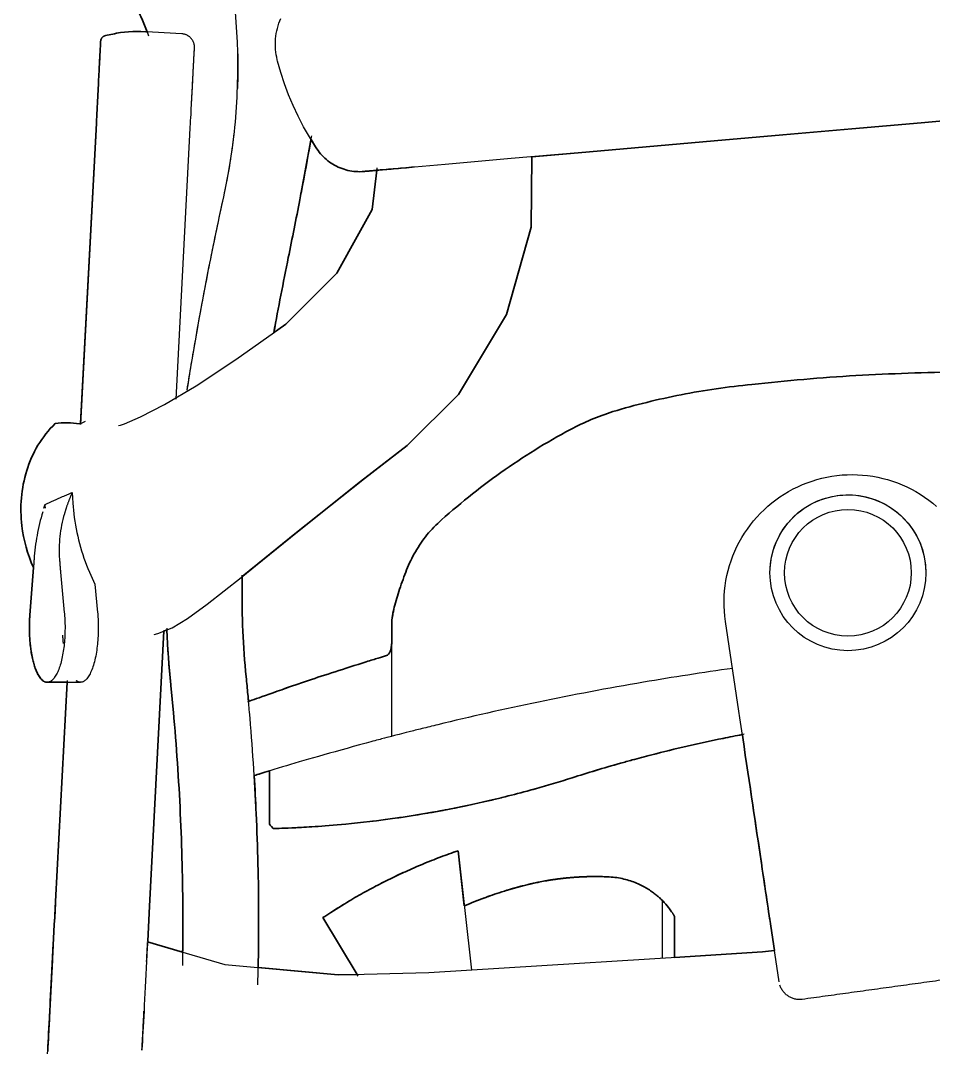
# Model space of a CAD drawing. Header units: millimetres. Extents: x 0 to 2114, y 0 to 2321.
# Drawn here: x 1451.2 to 1680.6, y 1676.5 to 1935.3 of the extents above; entities that cross this region are included whole.
import ezdxf

# ---------------------------------------------------------------- set-up
doc = ezdxf.new("R2010")
doc.units = ezdxf.units.MM
doc.layers.add('Blocks', color=7, linetype='Continuous')
doc.layers.add('Blocks$Inner', color=7, linetype='Continuous', lineweight=25, true_color=0x007f00)
doc.layers.add('Blocks$Outline', color=7, linetype='Continuous', lineweight=35, true_color=0xff3f3f)

# ---------------------------------------------------------------- blocks, each defined once
blk = doc.blocks.new('Aeron Size C Office Chair Side')
at = {"layer": 'Blocks$Inner'}
for p, q in [((282.78, 495.78), (281.79, 482.64)), ((289.51, 493.5), (290.46, 483.34)), ((372.75, 452.22), (372.75, 480.27)), ((286.16, 465.79), (294.52, 465.79)), ((286.16, 465.79), (291.59, 465.79)), ((342, 430.21), (342, 443.53)), ((389.42, 423.45), (392.83, 393.45)), ((440.83, 396.46), (440.83, 410.87)), ((364.31, 391.97), (355.44, 406.64)), ((443.83, 396.64), (443.83, 406.97))]:
    blk.add_line(p, q, dxfattribs=at)
for points in [[(353.62, 600.35), (352.05, 602.86), (350.59, 605.43), (349.23, 608.06), (347.97, 610.74), (346.83, 613.47), (345.79, 616.24), (344.87, 619.05), (344.06, 621.9), (343.97, 622.24), (343.83, 622.89), (343.71, 623.54), (343.62, 624.2), (343.56, 624.87), (343.52, 625.53), (343.51, 626.2), (343.52, 626.86), (343.57, 627.53), (343.63, 628.19), (343.73, 628.85), (343.85, 629.5), (344, 630.15), (344.17, 630.79), (344.37, 631.43), (344.6, 632.06), (344.84, 632.67)], [(309.68, 629.33), (308.66, 629.36), (307.65, 629.36), (306.63, 629.31), (305.62, 629.22), (304.61, 629.09), (303.61, 628.92), (303.07, 628.81), (300.79, 628.33), (300.73, 628.31), (300.67, 628.3), (300.61, 628.28), (300.55, 628.26), (300.5, 628.23), (300.44, 628.21), (300.39, 628.18), (300.34, 628.15), (300.28, 628.12), (300.23, 628.09), (300.18, 628.05), (300.14, 628.01), (300.09, 627.97), (300.05, 627.93), (300, 627.89), (299.96, 627.85), (299.92, 627.8), (299.89, 627.75), (299.85, 627.7), (299.82, 627.65), (299.79, 627.6), (299.76, 627.55), (299.73, 627.49), (299.71, 627.44), (299.68, 627.38), (299.66, 627.32), (299.65, 627.27), (299.63, 627.21), (299.62, 627.15), (299.61, 627.09), (299.6, 627.03), (299.59, 626.97), (299.59, 626.92), (299.59, 626.86), (299.58, 626.78), (299.57, 626.66), (299.57, 626.52), (299.56, 626.34), (299.55, 626.12), (299.53, 625.88), (299.52, 625.61), (299.5, 625.3), (299.49, 624.97), (299.47, 624.6), (299.45, 624.21), (299.42, 623.78), (299.4, 623.33), (299.38, 622.85), (299.35, 622.35), (299.32, 621.82), (299.29, 621.26), (299.26, 620.69), (299.23, 620.08), (299.2, 619.46), (299.16, 618.82), (299.13, 618.15), (299.09, 617.47), (299.06, 616.77), (299.02, 616.05), (298.98, 615.31), (298.94, 614.57), (298.9, 613.81), (298.86, 613.03), (298.82, 612.25), (298.78, 611.46), (298.74, 610.66), (298.69, 609.85), (298.65, 609.03), (298.61, 608.22), (298.56, 607.4), (298.52, 606.57), (298.51, 606.35), (294.54, 530.57)], [(318.55, 536.98), (322.12, 605.11), (322.13, 605.33), (322.17, 606.13), (322.21, 606.94), (322.26, 607.74), (322.3, 608.53), (322.34, 609.32), (322.38, 610.11), (322.42, 610.88), (322.46, 611.65), (322.5, 612.4), (322.54, 613.15), (322.58, 613.88), (322.61, 614.59), (322.65, 615.3), (322.69, 615.98), (322.72, 616.65), (322.76, 617.3), (322.79, 617.93), (322.82, 618.54), (322.85, 619.13), (322.88, 619.69), (322.91, 620.24), (322.94, 620.75), (322.96, 621.25), (322.99, 621.71), (323.01, 622.16), (323.03, 622.57), (323.05, 622.95), (323.07, 623.31), (323.09, 623.64), (323.1, 623.94), (323.12, 624.21), (323.13, 624.44), (323.14, 624.65), (323.15, 624.83), (323.16, 624.97), (323.16, 625.08), (323.17, 625.16), (323.17, 625.23), (323.18, 625.36), (323.18, 625.5), (323.17, 625.63), (323.16, 625.77), (323.14, 625.9), (323.12, 626.04), (323.09, 626.17), (323.06, 626.3), (323.02, 626.43), (322.97, 626.56), (322.92, 626.69), (322.87, 626.81), (322.81, 626.93), (322.75, 627.05), (322.68, 627.17), (322.61, 627.29), (322.53, 627.4), (322.45, 627.51), (322.36, 627.61), (322.27, 627.71), (322.18, 627.81), (322.08, 627.9), (321.98, 627.99), (321.87, 628.08), (321.76, 628.16), (321.65, 628.24), (321.54, 628.31), (321.42, 628.38), (321.3, 628.44), (321.18, 628.5), (321.05, 628.55), (320.93, 628.6), (320.8, 628.64), (320.67, 628.68), (320.54, 628.71), (320.4, 628.74), (320.27, 628.76), (320.13, 628.78), (320, 628.79), (319.96, 628.79), (309.68, 629.33), (310.98, 629.26)], [(299.59, 626.92), (299.59, 626.9), (299.58, 626.84), (299.58, 626.75), (299.57, 626.63), (299.56, 626.47), (299.55, 626.28), (299.54, 626.06), (299.53, 625.81), (299.52, 625.53), (299.5, 625.21), (299.48, 624.87), (299.46, 624.5), (299.44, 624.09), (299.42, 623.66), (299.39, 623.21), (299.37, 622.72), (299.34, 622.21), (299.31, 621.67), (299.28, 621.11), (299.25, 620.52), (299.22, 619.92), (299.19, 619.29), (299.15, 618.64), (299.12, 617.97), (299.08, 617.28), (299.05, 616.57), (299.01, 615.85), (298.97, 615.11), (298.93, 614.36), (298.89, 613.6), (298.85, 612.82), (298.81, 612.04), (298.77, 611.24), (298.72, 610.44), (298.68, 609.63), (298.64, 608.81), (298.6, 608), (298.55, 607.17), (298.51, 606.35)], [(322.41, 610.67), (322.45, 611.44), (322.49, 612.2), (322.53, 612.95), (322.57, 613.68), (322.6, 614.4), (322.64, 615.11), (322.68, 615.8), (322.71, 616.47), (322.75, 617.13), (322.78, 617.76), (322.81, 618.38), (322.84, 618.97), (322.87, 619.54), (322.9, 620.09), (322.93, 620.62), (322.96, 621.12), (322.98, 621.59), (323, 622.04), (323.03, 622.46), (323.05, 622.85), (323.07, 623.22), (323.08, 623.55), (323.1, 623.86), (323.11, 624.14), (323.13, 624.38), (323.14, 624.6), (323.15, 624.78), (323.16, 624.94), (323.16, 625.06), (323.17, 625.14), (323.17, 625.2), (323.17, 625.23)], [(523.22, 607.97), (505.8, 606.45), (488.4, 604.93), (471.06, 603.41), (453.8, 601.9), (436.65, 600.4), (419.64, 598.91), (402.79, 597.44), (386.14, 595.98), (378.44, 595.31), (377.73, 595.24), (377.02, 595.18), (376.33, 595.12), (375.65, 595.06), (374.99, 595), (374.34, 594.95), (373.71, 594.89), (373.1, 594.84), (372.51, 594.79), (371.93, 594.74), (371.38, 594.69), (370.84, 594.64), (370.33, 594.6), (369.85, 594.56), (369.38, 594.51), (368.95, 594.48), (368.53, 594.44), (368.14, 594.41), (367.78, 594.37), (367.45, 594.35), (367.15, 594.32), (366.87, 594.29), (366.62, 594.27), (366.4, 594.25), (366.21, 594.24), (366.05, 594.22), (365.92, 594.21), (365.82, 594.2), (365.75, 594.2), (365.7, 594.19), (365.76, 594.2), (365.83, 594.2), (365.94, 594.21), (366.08, 594.23), (366.24, 594.24), (366.44, 594.26), (366.67, 594.28), (366.92, 594.3), (367.2, 594.32), (367.51, 594.35), (367.85, 594.38), (368.22, 594.41), (368.61, 594.45), (369.03, 594.48), (369.47, 594.52), (369.94, 594.56), (370.43, 594.61), (370.95, 594.65), (371.48, 594.7), (372.04, 594.75), (372.62, 594.8), (373.22, 594.85), (373.84, 594.9), (374.47, 594.96), (375.12, 595.02), (375.79, 595.07), (376.47, 595.13), (377.16, 595.19), (377.87, 595.26)], [(368.71, 594.46), (368.31, 594.42), (367.94, 594.39), (367.59, 594.36), (367.27, 594.33), (366.99, 594.3), (366.72, 594.28), (366.49, 594.26), (366.29, 594.24), (366.11, 594.23), (365.97, 594.22), (365.86, 594.21), (365.77, 594.2), (365.72, 594.19), (365.7, 594.19), (365.28, 594.16), (364.77, 594.14), (364.26, 594.15), (363.75, 594.17), (363.24, 594.21), (362.74, 594.28), (362.23, 594.36), (361.73, 594.47), (361.24, 594.59), (360.75, 594.73), (360.26, 594.9), (359.79, 595.08), (359.32, 595.28), (358.86, 595.5), (358.4, 595.74), (357.96, 595.99), (357.53, 596.27), (357.11, 596.56), (356.7, 596.87), (356.31, 597.19), (355.93, 597.53), (355.56, 597.88), (355.2, 598.25), (354.86, 598.63), (354.54, 599.03), (354.23, 599.43), (353.94, 599.85), (353.62, 600.35), (352.46, 602.21)], [(335.31, 492.51), (338.51, 495.07), (347.34, 502.21), (354.52, 508), (365.93, 517.05), (376.66, 525.28), (389.51, 538.13), (401.57, 558.25), (407.75, 580.16), (407.92, 597.94), (407.86, 591.92)], [(358.97, 568.66), (367.87, 584.64), (369.06, 595.14)], [(364.51, 578.6), (358.97, 568.66), (346.13, 555.82), (343.26, 553.78)], [(304.07, 530.32), (304.6, 530.46), (305.58, 530.78), (309.61, 532.48), (315.61, 535.61), (323.57, 540.35), (333.59, 546.94), (346.13, 555.82)], [(313.03, 477.77), (313.98, 478.05), (317.54, 479.51), (321.43, 481.84), (326.36, 485.43), (334.91, 492.17), (340.85, 496.96), (348.43, 503.09), (357.4, 510.3), (364.89, 516.23), (376.66, 525.28)], [(470.08, 390.52), (467.91, 405.11), (467.82, 405.72), (467.72, 406.42), (467.6, 407.2), (467.47, 408.07), (467.33, 409.01), (467.18, 410.04), (467.01, 411.14), (466.84, 412.32), (466.65, 413.57), (466.46, 414.89), (466.25, 416.28), (466.03, 417.75), (465.81, 419.27), (465.57, 420.86), (465.33, 422.51), (465.07, 424.22), (464.81, 425.98), (464.54, 427.79), (464.26, 429.65), (463.98, 431.56), (463.69, 433.51), (463.4, 435.5), (463.09, 437.53), (462.79, 439.59), (462.48, 441.69), (462.16, 443.81), (461.84, 445.95), (461.52, 448.11), (461.2, 450.29), (460.87, 452.48), (460.55, 454.69), (460.22, 456.89), (459.98, 458.5), (456.62, 481.11), (456.46, 482.38), (456.35, 483.67), (456.29, 484.95), (456.28, 486.24), (456.32, 487.52), (456.41, 488.81), (456.56, 490.08), (456.75, 491.35), (457, 492.62), (457.29, 493.87), (457.64, 495.11), (458.04, 496.33), (458.48, 497.54), (458.97, 498.73), (459.51, 499.9), (460.1, 501.04), (460.73, 502.16), (461.4, 503.26), (462.12, 504.32), (462.88, 505.36), (463.68, 506.37), (464.52, 507.34), (465.4, 508.28), (466.32, 509.18), (467.27, 510.05), (468.26, 510.88), (469.27, 511.66), (470.32, 512.41), (471.4, 513.11), (472.5, 513.77), (473.63, 514.39), (474.79, 514.96), (475.96, 515.48), (477.16, 515.95), (478.37, 516.38), (479.6, 516.76), (480.85, 517.09), (482.1, 517.36), (483.37, 517.59), (484.64, 517.77), (485.92, 517.9), (487.21, 517.97), (488.49, 517.99), (489.78, 517.97), (491.06, 517.89), (492.34, 517.76), (493.62, 517.57), (494.88, 517.34), (496.14, 517.06), (497.38, 516.73), (498.61, 516.34), (499.82, 515.91), (501.01, 515.43), (502.19, 514.91), (503.34, 514.33), (504.47, 513.72), (505.57, 513.05), (506.64, 512.34), (507.69, 511.6), (508.7, 510.81), (509.69, 509.97)], [(292.45, 513.51), (292.61, 510.83), (292.86, 508.15)], [(296.78, 493.5), (297.46, 491.96), (298.17, 490.44), (298.83, 483.34)], [(315.5, 478.93), (311.87, 409.49), (311.77, 407.73), (311.68, 405.98), (311.59, 404.23), (311.5, 402.48), (311.41, 400.75), (311.32, 399.04), (311.23, 397.34), (311.14, 395.65), (311.05, 394), (310.97, 392.36), (310.88, 390.76), (310.8, 389.18), (310.72, 387.63), (310.64, 386.13), (310.56, 384.65), (310.49, 383.22), (310.42, 381.83), (310.35, 380.49), (310.28, 379.19), (310.21, 377.94), (310.15, 376.73), (310.09, 375.59), (310.03, 374.49), (309.98, 373.46), (309.97, 373.37)], [(291.17, 466.25), (288.26, 410.73), (288.23, 410.25), (288.14, 408.47), (288.05, 406.7), (287.95, 404.93), (287.86, 403.17), (287.77, 401.43), (287.68, 399.7), (287.59, 397.99), (287.5, 396.29), (287.41, 394.62), (287.33, 392.98), (287.24, 391.36), (287.16, 389.78), (287.08, 388.23), (287, 386.71), (286.92, 385.24), (286.85, 383.8), (286.77, 382.41), (286.7, 381.06), (286.64, 379.76), (286.57, 378.51), (286.51, 377.31), (286.45, 376.17), (286.39, 375.08), (286.34, 374.04), (286.28, 373.07)], [(286.25, 372.39), (286.3, 373.33), (286.35, 374.32), (286.4, 375.36), (286.46, 376.47), (286.52, 377.63), (286.59, 378.84), (286.65, 380.11), (286.72, 381.42), (286.79, 382.78), (286.87, 384.18), (286.94, 385.63), (287.02, 387.12), (287.1, 388.64), (287.18, 390.2), (287.27, 391.8), (287.35, 393.42), (287.44, 395.07), (287.53, 396.75), (287.61, 398.45), (287.7, 400.16), (287.8, 401.9), (287.89, 403.65), (287.98, 405.41), (288.07, 407.18), (288.16, 408.95), (288.26, 410.73)], [(460.96, 451.88), (461.29, 449.69), (461.61, 447.51), (461.93, 445.36), (462.25, 443.22), (462.56, 441.11), (462.87, 439.02), (463.18, 436.97), (463.48, 434.95), (463.77, 432.97), (464.06, 431.03), (464.34, 429.14), (464.62, 427.29), (464.88, 425.49), (465.14, 423.74), (465.39, 422.05), (465.64, 420.42), (465.87, 418.84), (466.09, 417.34), (466.31, 415.89), (466.51, 414.52), (466.71, 413.22), (466.89, 411.98)], [(467.51, 407.82), (467.63, 406.98), (467.75, 406.22), (467.85, 405.54), (467.91, 405.11), (468.66, 400.04)], [(311.4, 400.55), (330.82, 394.84), (359.27, 392.28), (382.07, 392.82), (465.89, 398.01), (468.91, 398.39)], [(286.29, 373.24), (286.35, 374.23), (286.4, 375.27), (286.42, 375.57), (286.43, 375.87), (286.45, 376.2), (286.47, 376.53), (286.48, 376.88), (286.5, 377.24), (286.52, 377.61), (286.54, 378), (286.56, 378.39), (286.58, 378.8), (286.61, 379.21), (286.63, 379.63), (286.65, 380.07), (286.67, 380.5), (286.7, 380.95), (286.72, 381.4), (286.75, 381.86), (286.77, 382.32), (286.79, 382.78), (286.82, 383.25), (286.84, 383.72), (286.87, 384.2), (286.89, 384.67), (286.92, 385.14), (286.94, 385.61), (286.97, 386.09), (286.99, 386.55), (287.02, 387.02), (287.04, 387.48), (287.06, 387.94), (287.09, 388.39), (287.11, 388.84), (287.13, 389.28), (287.16, 389.71), (287.18, 390.14), (287.2, 390.55), (287.22, 390.96), (287.24, 391.35), (287.26, 391.74), (287.28, 392.12), (287.3, 392.48), (287.32, 392.83), (287.34, 393.17), (287.35, 393.49), (287.37, 393.8), (287.39, 394.1), (287.4, 394.38), (287.41, 394.64), (287.43, 394.89), (287.44, 395.12), (287.45, 395.34), (287.46, 395.54), (287.47, 395.72), (287.48, 395.88), (287.49, 396.03), (287.49, 396.16), (287.5, 396.21), (287.49, 396.1), (287.48, 395.96), (287.48, 395.8), (287.47, 395.63), (287.46, 395.44), (287.45, 395.23), (287.43, 395.01), (287.42, 394.77), (287.41, 394.51), (287.39, 394.24), (287.38, 393.95), (287.36, 393.65), (287.35, 393.33), (287.33, 393), (287.31, 392.66), (287.29, 392.3), (287.27, 391.93), (287.25, 391.55), (287.23, 391.16), (287.21, 390.76), (287.19, 390.35), (287.17, 389.92), (287.15, 389.5), (287.12, 389.06), (287.1, 388.62), (287.08, 388.17), (287.05, 387.71), (287.03, 387.25), (287, 386.79), (286.98, 386.32), (286.95, 385.85), (286.93, 385.38), (286.9, 384.91), (286.88, 384.43), (286.86, 383.96), (286.83, 383.49), (286.81, 383.02), (286.78, 382.55), (286.76, 382.09), (286.73, 381.63), (286.71, 381.18), (286.69, 380.73), (286.66, 380.28), (286.64, 379.85), (286.62, 379.42), (286.6, 379), (286.57, 378.59), (286.55, 378.19), (286.53, 377.8), (286.51, 377.43), (286.49, 377.06), (286.47, 376.7), (286.46, 376.36), (286.44, 376.03), (286.42, 375.72), (286.41, 375.42), (286.4, 375.27), (286.39, 375.08)]]:
    blk.add_lwpolyline(points, dxfattribs=at)
at = {"layer": 'Blocks$Inner', "extrusion": (0, 0, -1)}
for centre, radius, start, end in [((-487.39, 493.32), 19.59, 0, 180), ((-487.39, 493.32), 19.59, 90.7473, 110.9041), ((-487.39, 493.32), 15.93, 0, 180), ((-487.39, 493.32), 19.59, 53.133, 73.3126), ((-487.39, 493.32), 19.59, 111.1179, 180), ((-487.39, 493.32), 19.59, 0, 52.7902), ((-487.39, 493.32), 19.59, 180, 360), ((-487.39, 493.32), 15.93, 180, 0), ((-436.25, 285.98), 145.22, 56.1856, 71.1842), ((-423.83, 345.08), 71.89, 84.2904, 86.2578), ((-430.45, 319.04), 98.75, 67.0025, 75.7189), ((-430.45, 319.04), 98.75, 73.9079, 75.025)]:
    blk.add_arc(centre, radius, start, end, dxfattribs=at)
at = {"layer": 'Blocks$Inner'}
blk.add_arc((423.83, 345.08), 71.89, 89.8113, 104.2811, dxfattribs=at)
for points, knots in [([(332.9, 601.61), (333.73, 608.28), (334.9, 628.4), (331.15, 655.06), (322.35, 680.24), (316.34, 692.15), (312.96, 697.88)], [1, 1, 1, 1, 1.2, 1.6, 1.8, 2, 2, 2, 2]), ([(321.33, 539.23), (322.01, 543.52), (324.74, 559.84), (327.93, 576.01), (330.53, 587.85)], [-0.6778087, -0.6778087, -0.6778087, -0.6778087, -0.5, 0, 0, 0, 0]), ([(288.16, 530.84), (286.47, 529.16), (283.6, 525.54), (280.75, 519.06), (279.43, 512.16), (279.58, 503.81), (281.2, 497.97), (282.7, 494.67)], [2, 2, 2, 2, 2.1428571, 2.2857143, 2.4285714, 2.5714286, 2.7939772, 2.7939772, 2.7939772, 2.7939772]), ([(336.16, 467.13), (335.37, 474.81), (335, 483.36), (335.17, 491.91), (335.19, 492.74)], [3, 3, 3, 3, 3.5, 3.5536089, 3.5536089, 3.5536089, 3.5536089]), ([(372.76, 479.8), (372.7, 480.96), (372.94, 482.86), (373.64, 485.75), (374.56, 488.81), (375.43, 491.22), (376.04, 492.9)], [0, 0, 0, 0, 0.333333, 0.5, 0.666667, 1, 1, 1, 1]), ([(371.4, 472.49), (371.81, 472.62), (372.42, 473.31), (372.7, 474.89), (372.77, 475.86)], [2, 2, 2, 2, 2.3333333, 2.6499491, 2.6499491, 2.6499491, 2.6499491]), ([(336.54, 460.87), (337.45, 461.21), (340.94, 462.47), (351.08, 466.06), (360.75, 469.19), (366.33, 470.95)], [0.5749911, 0.5749911, 0.5749911, 0.5749911, 0.7222222, 0.8611111, 1, 1, 1, 1]), ([(458.47, 469.29), (450.91, 468.23), (434.34, 465.67), (409.41, 460.93), (392.52, 457.15), (384.32, 455.13)], [0.0580227, 0.0580227, 0.0580227, 0.0580227, 0.3333333, 0.6666667, 1, 1, 1, 1]), ([(384.32, 455.13), (382.92, 454.78), (380.27, 454.14), (375.84, 453.02), (373.27, 452.35), (372.78, 452.23), (372.75, 452.22)], [1, 1, 1, 1, 1.209875, 1.419749, 1.839498, 2, 2, 2, 2]), ([(366.33, 450.52), (357.4, 448.08), (345.94, 444.76), (339.76, 442.85), (338.18, 442.35)], [1, 1, 1, 1, 1.2222222, 1.3623021, 1.3623021, 1.3623021, 1.3623021]), ([(372.82, 452.24), (372.82, 452.24), (372.45, 452.14), (370.48, 451.63), (367.9, 450.94), (366.33, 450.52)], [0.0885814, 0.0885814, 0.0885814, 0.0885814, 0.3333333, 0.6666667, 1, 1, 1, 1]), ([(461.28, 452.73), (460.74, 452.63), (451.99, 450.96), (443.41, 448.99), (435.51, 446.89)], [-0.3552997, -0.3552997, -0.3552997, -0.3552997, -0.3333333, 0, 0, 0, 0]), ([(400.54, 436.84), (396.38, 435.81), (388.48, 434.07), (374.36, 431.57), (362.08, 430.15), (352.97, 429.46), (349.74, 429.3), (348.61, 429.24)], [2, 2, 2, 2, 2.15, 2.3, 2.6, 2.8, 3, 3, 3, 3]), ([(380.06, 432.61), (380.67, 432.71), (382.3, 432.99), (387.22, 433.88), (393.58, 435.17), (399.21, 436.51), (400.33, 436.79)], [0, 0, 0, 0, 0.1500005, 0.3000011, 0.6000022, 0.671352, 0.671352, 0.671352, 0.671352]), ([(400.33, 436.79), (396.07, 435.74), (389.64, 434.35), (383.23, 433.15), (380.87, 432.75), (380.06, 432.61)], [0.671352, 0.671352, 0.671352, 0.671352, 0.9427041, 1.1427041, 1.3427041, 1.3427041, 1.3427041, 1.3427041]), ([(423.83, 416.97), (423.45, 416.97), (421.84, 416.95), (420.84, 416.91), (420.46, 416.89)], [1.6761229, 1.6761229, 1.6761229, 1.6761229, 1.7313835, 1.9313654, 1.9313654, 1.9313654, 1.9313654]), ([(420.46, 416.89), (420.65, 416.9), (421.39, 416.93), (422.77, 416.97), (423.83, 416.97)], [1.9313654, 1.9313654, 1.9313654, 1.9313654, 2.0313654, 2.186578, 2.186578, 2.186578, 2.186578]), ([(440.83, 410.87), (440.81, 410.89), (440.73, 410.97), (440.5, 411.19), (440.3, 411.39), (440.04, 411.63), (439.72, 411.91), (439.36, 412.22), (438.96, 412.54), (438.52, 412.88), (437.87, 413.35), (436.6, 414.19), (434.4, 415.35), (431.16, 416.44), (428.71, 416.81), (427.42, 416.88)], [0.4526074, 0.4526074, 0.4526074, 0.4526074, 0.5151074, 0.5463574, 0.5776074, 0.6088574, 0.6401074, 0.6713574, 0.7026074, 0.7338574, 0.7651074, 0.8276074, 0.9526074, 1.0776074, 1.2026074, 1.2026074, 1.2026074, 1.2026074]), ([(406.09, 414.75), (402.99, 413.96), (399.47, 412.86), (396.56, 411.8), (395.91, 411.56)], [1, 1, 1, 1, 1.125, 1.1632437, 1.1632437, 1.1632437, 1.1632437]), ([(406.09, 414.75), (407.06, 414.99), (408.47, 415.32), (409.71, 415.57), (410.08, 415.64)], [-19.4530816, -19.4530816, -19.4530816, -19.4530816, -19.2308594, -19.1197483, -19.1197483, -19.1197483, -19.1197483]), ([(442.32, 409.17), (442.29, 409.21), (442.12, 409.42), (441.78, 409.84), (441.3, 410.37), (440.98, 410.72), (440.83, 410.87)], [-0.5555556, -0.5555556, -0.5555556, -0.5555556, -0.5486085, -0.5138732, -0.4791379, -0.4526074, -0.4526074, -0.4526074, -0.4526074]), ([(443.83, 406.97), (443.81, 407.01), (443.75, 407.11), (443.61, 407.33), (443.48, 407.55), (443.33, 407.78), (443, 408.26), (442.62, 408.8), (442.3, 409.2)], [0, 0, 0, 0, 0.037037, 0.0740741, 0.0925926, 0.1111111, 0.1481481, 0.2222222, 0.2222222, 0.2222222, 0.2222222]), ([(320.25, 407.45), (320.26, 403.5), (320.23, 399.18), (320.16, 395.08), (320.15, 394.57)], [3, 3, 3, 3, 3.5, 3.5710366, 3.5710366, 3.5710366, 3.5710366]), ([(339.09, 389.72), (339.14, 391.67), (339.26, 397.3), (339.31, 403.36), (339.3, 407.45)], [0.2233892, 0.2233892, 0.2233892, 0.2233892, 0.5, 1, 1, 1, 1]), ([(311.14, 395.61), (311.15, 395.75), (311.17, 396.23), (311.2, 396.85), (311.23, 397.46), (311.26, 397.87), (311.28, 398.26), (311.3, 398.75), (311.33, 399.31), (311.36, 399.89), (311.38, 400.22), (311.39, 400.37)], [-0.2287779, -0.2287779, -0.2287779, -0.2287779, -0.2142857, -0.1785714, -0.1607143, -0.1428571, -0.125, -0.1071429, -0.0714286, -0.0357143, 0, 0, 0, 0]), ([(475.87, 386.09), (475.57, 386.05), (474.98, 386.02), (474.23, 386.12), (473.66, 386.28), (473.24, 386.44), (472.84, 386.64), (472.45, 386.86), (472.08, 387.12), (471.74, 387.41), (471.42, 387.73), (471.13, 388.07), (470.87, 388.43), (470.64, 388.82), (470.45, 389.22), (470.34, 389.5), (470.29, 389.64)], [9.1456242, 9.1456242, 9.1456242, 9.1456242, 9.2011797, 9.2567353, 9.2845131, 9.3122908, 9.3400686, 9.3678464, 9.3956242, 9.423402, 9.4511797, 9.4789575, 9.5067353, 9.5345131, 9.5622908, 9.5900686, 9.5900686, 9.5900686, 9.5900686]), ([(309.97, 373.37), (310.07, 375.29), (310.24, 378.48), (310.42, 381.84), (310.48, 383.13)], [94.5342437, 94.5342437, 94.5342437, 94.5342437, 94.7485295, 94.8796055, 94.8796055, 94.8796055, 94.8796055])]:
    blk.add_open_spline(points, degree=3, knots=knots, dxfattribs=at)
for points in [[(311.71, 628.2), (310.72, 630.82), (309.6, 633.4), (308.37, 635.91)], [(334.04, 623.77), (334.1, 620.85), (334.08, 617.93), (333.97, 615.01)], [(330.53, 587.85), (331.71, 593.23), (332.6, 598.68), (333.19, 604.15)], [(352.35, 601.61), (352.45, 602.13), (352.54, 602.65), (352.63, 603.17)], [(330.53, 587.85), (331.03, 590.13), (331.93, 594.7), (332.61, 599.31), (332.9, 601.61)], [(346.75, 572.53), (347.75, 577.38), (349.68, 587.09), (351.48, 596.78), (352.35, 601.61)], [(323.91, 554.49), (324.9, 560.07), (327, 571.22), (329.32, 582.31), (330.53, 587.85)], [(350.04, 589.13), (349.91, 588.45), (349.78, 587.76), (349.65, 587.08)], [(343.1, 553.62), (344.25, 559.95), (345.47, 566.25), (346.75, 572.53)], [(321.32, 539.18), (322.14, 544.29), (323, 549.39), (323.91, 554.49)], [(463.26, 540.67), (471.94, 541.62), (489.37, 543.12), (515.69, 543.94), (533.26, 544.04), (542.05, 543.94)], [(428.32, 533.82), (433.94, 535.52), (445.4, 538.35), (457.25, 540.08), (463.26, 540.67)], [(445.5, 538.07), (451.33, 539.21), (457.25, 540.08), (463.26, 540.67)], [(417.68, 529.37), (419.38, 530.26), (422.86, 531.9), (426.48, 533.23), (428.32, 533.82)], [(294.32, 530.72), (293.3, 530.89), (291.25, 531.07), (289.19, 530.97), (288.16, 530.84)], [(295.67, 531.31), (295.22, 531.13), (294.77, 530.93), (294.32, 530.72)], [(384.32, 505.74), (389.33, 510.32), (399.9, 518.83), (411.57, 526.07), (417.68, 529.37)], [(290.03, 512.47), (290.43, 512.64), (291.24, 512.99), (292.05, 513.34), (292.45, 513.51)], [(481.76, 512.08), (482.71, 512.36), (484.66, 512.79), (486.65, 512.92), (487.64, 512.9)], [(285.63, 510.45), (286.36, 510.8), (287.82, 511.49), (289.29, 512.15), (290.03, 512.47)], [(285.03, 508.63), (284.44, 506.69), (283.49, 502.75), (282.99, 498.74), (282.85, 496.73)], [(290.47, 508.15), (289.93, 506.28), (289.18, 502.49), (289.11, 498.65), (289.25, 496.73)], [(292.86, 508.15), (293.15, 505.62), (294.09, 500.62), (295.76, 495.82), (296.78, 493.5)], [(376.04, 492.9), (376.62, 494.47), (377.98, 497.53), (380.66, 501.9), (383.01, 504.5), (384.32, 505.74)], [(372.75, 480.27), (372.75, 481.3), (372.9, 482.41), (373.15, 483.61)], [(316.22, 479.43), (316.39, 474.67), (316.72, 469.92), (317.2, 465.19)], [(372.77, 475.86), (372.7, 474.89), (372.56, 474.12), (372.35, 473.56)], [(366.33, 470.95), (367.47, 471.3), (369.46, 471.91), (370.85, 472.33), (371.4, 472.49)], [(336.99, 458.35), (336.86, 459.81), (336.59, 462.74), (336.31, 465.67), (336.16, 467.13)], [(317.2, 465.19), (317.32, 464.05), (317.55, 461.77), (317.76, 459.49), (317.86, 458.35)], [(317.86, 458.35), (318.64, 449.81), (319.8, 432.79), (320.22, 415.88), (320.25, 407.45)], [(339.3, 407.45), (339.27, 415.87), (338.86, 432.79), (337.74, 449.81), (336.99, 458.35)], [(461.19, 452.71), (459.44, 452.38), (457.71, 452.04), (456.01, 451.7)], [(435.51, 446.89), (432.45, 446.08), (426.49, 444.41), (420.84, 442.68), (418.1, 441.8)], [(430.23, 445.45), (425.98, 444.25), (421.94, 443.03), (418.1, 441.8)], [(433.18, 446.27), (434.79, 446.7), (436.43, 447.14), (438.1, 447.57)], [(418.1, 441.8), (414.89, 440.78), (408.74, 438.95), (403.17, 437.49), (400.54, 436.84)], [(406.76, 438.45), (407.42, 438.63), (408.08, 438.82), (408.76, 439.01)], [(408.76, 439.01), (408.08, 438.82), (407.42, 438.63), (406.76, 438.45)], [(374.19, 431.7), (374.19, 431.7), (375.17, 431.84), (378.11, 432.29), (380.06, 432.61)], [(342.97, 429.02), (342.28, 429.78), (342, 430.21), (342, 430.21)], [(348.61, 429.24), (347.25, 429.17), (344.95, 429.08), (343.49, 429.04), (342.97, 429.02)], [(427.42, 416.88), (426.86, 416.91), (425.75, 416.95), (424.63, 416.97), (424.06, 416.97)], [(411.62, 415.92), (410.64, 415.75), (408.74, 415.39), (406.96, 414.97), (406.09, 414.75)], [(394.24, 410.92), (393, 410.43), (391.91, 409.97), (390.99, 409.58)], [(442.3, 409.2), (441.84, 409.79), (441.36, 410.33), (440.86, 410.83)]]:
    blk.add_open_spline(points, degree=3, dxfattribs=at)
for points, weights in [([(292.45, 513.51), (292.22, 512.99), (292, 512.47)], [0.879232733074, 0.881047783135, 0.882991123347]), ([(285.32, 509.55), (285.47, 510), (285.63, 510.45)], [0.897925557265, 0.89538412022, 0.892988245196]), ([(285.71, 509.54), (285.67, 510), (285.63, 510.45)], [0.963199241069, 0.965356488902, 0.967556179911]), ([(292, 512.47), (291.12, 510.36), (290.47, 508.15)], [0.882991123347, 0.892867046146, 0.906056194592]), ([(282.85, 496.73), (282.82, 496.25), (282.78, 495.78)], [0.928334310812, 0.925998185377, 0.923735039546]), ([(289.25, 496.73), (289.37, 495.1), (289.51, 493.5)], [0.926504710832, 0.918087597137, 0.910641648909]), ([(290.24, 475.56), (290.13, 476.6), (290.09, 477.68)], [0.907179345723, 0.92556607234, 0.950257054329]), ([(522.46, 392.54), (499.17, 389.27), (475.87, 386.09)], [0.987240314101, 0.984801635358, 0.982407442297])]:
    blk.add_rational_spline(points, weights, degree=2, dxfattribs=at)
for points, weights, knots in [([(281.79, 482.64), (281.68, 481.12), (281.68, 479.55), (281.68, 465.79), (286.16, 465.79)], [0.923735039546, 0.954933193965, 1, 0.707106781187, 1], [14.187923, 14.187923, 14.187923, 14.429618, 14.429618, 16.000414, 16.000414, 16.000414]), ([(281.79, 482.64), (281.68, 481.12), (281.68, 479.55), (281.68, 475.71), (282.32, 472.43)], [0.923735039546, 0.954933193965, 1, 0.896516949507, 0.866157761579], [14.1879227, 14.1879227, 14.1879227, 14.4296175, 14.4296175, 14.9846007, 14.9846007, 14.9846007]), ([(290.46, 483.34), (290.64, 481.48), (290.64, 479.55), (290.64, 465.79), (286.16, 465.79)], [0.910641648909, 0.944988514409, 1, 0.707106781187, 1], [18.495206, 18.495206, 18.495206, 18.790235, 18.790235, 20.361031, 20.361031, 20.361031]), ([(298.83, 483.34), (299, 481.48), (299, 479.55), (299, 465.79), (294.52, 465.79), (294, 465.79), (293.48, 466.17)], [0.910641648909, 0.944988514409, 1, 0.707106781187, 1, 0.953503711465, 0.921769832632], [19.220044, 19.220044, 19.220044, 19.515072, 19.515072, 21.085868, 21.085868, 21.33523, 21.33523, 21.33523])]:
    blk.add_rational_spline(points, weights, degree=2, knots=knots, dxfattribs=at)
at = {"layer": 'Blocks$Outline'}
for points in [[(303.61, 628.92), (304.61, 629.09)], [(304.61, 629.09), (305.62, 629.22)], [(305.62, 629.22), (306.63, 629.31)], [(306.63, 629.31), (307.65, 629.36)], [(307.65, 629.36), (308.66, 629.36)], [(308.66, 629.36), (309.68, 629.33)], [(309.68, 629.33), (310.98, 629.26)], [(310.98, 629.26), (311.31, 629.25)], [(299.55, 626.28), (299.56, 626.47)], [(299.56, 626.47), (299.57, 626.63)], [(299.57, 626.63), (299.58, 626.75)], [(299.58, 626.84), (299.59, 626.9)], [(299.58, 626.75), (299.58, 626.84)], [(299.59, 626.97), (299.6, 627.03)], [(299.59, 626.92), (299.59, 626.97)], [(299.59, 626.9), (299.59, 626.92)], [(299.6, 627.03), (299.61, 627.09)], [(299.61, 627.09), (299.62, 627.15)], [(299.62, 627.15), (299.63, 627.21)], [(299.63, 627.21), (299.65, 627.27)], [(299.65, 627.27), (299.66, 627.32)], [(299.66, 627.32), (299.68, 627.38)], [(299.68, 627.38), (299.71, 627.44)], [(299.71, 627.44), (299.73, 627.49)], [(299.73, 627.49), (299.76, 627.55)], [(299.76, 627.55), (299.79, 627.6)], [(299.79, 627.6), (299.82, 627.65)], [(299.82, 627.65), (299.85, 627.7)], [(299.85, 627.7), (299.89, 627.75)], [(299.89, 627.75), (299.92, 627.8)], [(299.92, 627.8), (299.96, 627.85)], [(299.96, 627.85), (300, 627.89)], [(300, 627.89), (300.05, 627.93)], [(300.05, 627.93), (300.09, 627.97)], [(300.09, 627.97), (300.14, 628.01)], [(300.14, 628.01), (300.18, 628.05)], [(300.18, 628.05), (300.23, 628.09)], [(300.23, 628.09), (300.28, 628.12)], [(300.28, 628.12), (300.34, 628.15)], [(300.34, 628.15), (300.39, 628.18)], [(300.39, 628.18), (300.44, 628.21)], [(300.44, 628.21), (300.5, 628.23)], [(300.5, 628.23), (300.55, 628.26)], [(300.55, 628.26), (300.61, 628.28)], [(300.61, 628.28), (300.67, 628.3)], [(300.67, 628.3), (300.73, 628.31)], [(300.73, 628.31), (300.79, 628.33)], [(300.79, 628.33), (303.07, 628.81)], [(303.07, 628.81), (303.61, 628.92)], [(299.42, 623.66), (299.44, 624.09)], [(299.44, 624.09), (299.46, 624.5)], [(299.46, 624.5), (299.48, 624.87)], [(299.48, 624.87), (299.5, 625.21)], [(299.5, 625.21), (299.52, 625.53)], [(299.52, 625.53), (299.53, 625.81)], [(299.53, 625.81), (299.54, 626.06)], [(299.54, 626.06), (299.55, 626.28)], [(299.28, 621.11), (299.31, 621.67)], [(299.31, 621.67), (299.34, 622.21)], [(299.34, 622.21), (299.37, 622.72)], [(299.37, 622.72), (299.39, 623.21)], [(299.39, 623.21), (299.42, 623.66)], [(299.12, 617.97), (299.15, 618.64)], [(299.15, 618.64), (299.19, 619.29)], [(299.19, 619.29), (299.22, 619.92)], [(299.22, 619.92), (299.25, 620.52)], [(299.25, 620.52), (299.28, 621.11)], [(299.01, 615.85), (299.05, 616.57)], [(299.05, 616.57), (299.08, 617.28)], [(299.08, 617.28), (299.12, 617.97)], [(298.85, 612.82), (298.89, 613.6)], [(298.89, 613.6), (298.93, 614.36)], [(298.93, 614.36), (298.97, 615.11)], [(298.97, 615.11), (299.01, 615.85)], [(298.72, 610.44), (298.77, 611.24)], [(298.77, 611.24), (298.81, 612.04)], [(298.81, 612.04), (298.85, 612.82)], [(298.6, 608), (298.64, 608.81)], [(298.64, 608.81), (298.68, 609.63)], [(298.68, 609.63), (298.72, 610.44)], [(294.55, 530.83), (298.51, 606.35)], [(298.51, 606.35), (298.55, 607.17)], [(298.55, 607.17), (298.6, 608)], [(505.8, 606.45), (488.4, 604.93)], [(523.22, 607.97), (505.8, 606.45)], [(471.06, 603.41), (453.8, 601.9)], [(488.4, 604.93), (471.06, 603.41)], [(353.62, 600.35), (352.46, 602.21)], [(453.8, 601.9), (436.65, 600.4)], [(353.94, 599.85), (353.62, 600.35)], [(354.23, 599.43), (353.94, 599.85)], [(354.54, 599.03), (354.23, 599.43)], [(354.86, 598.63), (354.54, 599.03)], [(355.2, 598.25), (354.86, 598.63)], [(355.56, 597.88), (355.2, 598.25)], [(419.64, 598.91), (407.92, 597.89)], [(436.65, 600.4), (419.64, 598.91)], [(355.93, 597.53), (355.56, 597.88)], [(356.31, 597.19), (355.93, 597.53)], [(356.7, 596.87), (356.31, 597.19)], [(357.11, 596.56), (356.7, 596.87)], [(357.53, 596.27), (357.11, 596.56)], [(357.96, 595.99), (357.53, 596.27)], [(358.4, 595.74), (357.96, 595.99)], [(358.86, 595.5), (358.4, 595.74)], [(359.32, 595.28), (358.86, 595.5)], [(407.92, 597.89), (407.75, 580.16)], [(359.79, 595.08), (359.32, 595.28)], [(360.26, 594.9), (359.79, 595.08)], [(360.75, 594.73), (360.26, 594.9)], [(361.24, 594.59), (360.75, 594.73)], [(361.73, 594.47), (361.24, 594.59)], [(362.23, 594.36), (361.73, 594.47)], [(362.74, 594.28), (362.23, 594.36)], [(363.24, 594.21), (362.74, 594.28)], [(363.75, 594.17), (363.24, 594.21)], [(364.26, 594.15), (363.75, 594.17)], [(364.77, 594.14), (364.26, 594.15)], [(365.28, 594.16), (364.77, 594.14)], [(365.7, 594.19), (365.28, 594.16)], [(365.72, 594.19), (365.7, 594.19)], [(365.77, 594.2), (365.72, 594.19)], [(365.86, 594.21), (365.77, 594.2)], [(365.97, 594.22), (365.86, 594.21)], [(366.11, 594.23), (365.97, 594.22)], [(366.29, 594.24), (366.11, 594.23)], [(366.49, 594.26), (366.29, 594.24)], [(366.72, 594.28), (366.49, 594.26)], [(366.99, 594.3), (366.72, 594.28)], [(367.27, 594.33), (366.99, 594.3)], [(367.59, 594.36), (367.27, 594.33)], [(367.94, 594.39), (367.59, 594.36)], [(367.87, 584.64), (368.98, 594.48)], [(368.31, 594.42), (367.94, 594.39)], [(368.71, 594.46), (368.31, 594.42)], [(368.95, 594.48), (368.71, 594.46)], [(368.98, 594.48), (368.95, 594.48)], [(364.51, 578.6), (367.87, 584.64)], [(407.75, 580.16), (401.57, 558.25)], [(358.97, 568.66), (364.51, 578.6)], [(346.13, 555.82), (358.97, 568.66)], [(401.57, 558.25), (389.51, 538.13)], [(343.26, 553.78), (346.13, 555.82)], [(343.12, 553.68), (343.26, 553.78)], [(389.51, 538.13), (376.66, 525.28)], [(376.66, 525.28), (364.89, 516.23)], [(364.89, 516.23), (354.52, 508)], [(354.52, 508), (348.43, 503.09)], [(348.43, 503.09), (340.85, 496.96)], [(281.79, 482.64), (282.7, 494.67)], [(340.85, 496.96), (335.18, 492.39)], [(316.23, 478.97), (315.49, 478.67)], [(372.75, 475.59), (372.75, 480.27)], [(315.49, 478.67), (311.87, 409.49)], [(291.14, 465.79), (286.16, 465.79)], [(288.26, 410.73), (291.14, 465.79)], [(460.87, 452.48), (460.85, 452.65)], [(460.96, 451.88), (460.87, 452.48)], [(461.29, 449.69), (460.96, 451.88)], [(461.61, 447.51), (461.29, 449.69)], [(461.93, 445.36), (461.61, 447.51)], [(462.25, 443.22), (461.93, 445.36)], [(342, 430.21), (342, 443.53)], [(462.56, 441.11), (462.25, 443.22)], [(462.87, 439.02), (462.56, 441.11)], [(463.18, 436.97), (462.87, 439.02)], [(463.48, 434.95), (463.18, 436.97)], [(463.77, 432.97), (463.48, 434.95)], [(464.06, 431.03), (463.77, 432.97)], [(464.34, 429.14), (464.06, 431.03)], [(464.62, 427.29), (464.34, 429.14)], [(464.88, 425.49), (464.62, 427.29)], [(465.14, 423.74), (464.88, 425.49)], [(389.42, 423.45), (390.99, 409.58)], [(465.39, 422.05), (465.14, 423.74)], [(465.64, 420.42), (465.39, 422.05)], [(465.87, 418.84), (465.64, 420.42)], [(466.09, 417.34), (465.87, 418.84)], [(466.31, 415.89), (466.09, 417.34)], [(466.51, 414.52), (466.31, 415.89)], [(466.71, 413.22), (466.51, 414.52)], [(466.89, 411.98), (466.71, 413.22)], [(467.01, 411.14), (466.89, 411.98)], [(288.14, 408.47), (288.23, 410.25)], [(288.23, 410.25), (288.26, 410.73)], [(311.87, 409.49), (311.77, 407.73)], [(467.18, 410.04), (467.01, 411.14)], [(467.33, 409.01), (467.18, 410.04)], [(467.47, 408.07), (467.33, 409.01)], [(287.95, 404.93), (288.05, 406.7)], [(288.05, 406.7), (288.14, 408.47)], [(311.77, 407.73), (311.68, 405.98)], [(364.06, 392.39), (355.44, 406.64)], [(443.83, 406.97), (443.83, 396.64)], [(467.6, 407.2), (467.47, 408.07)], [(467.72, 406.42), (467.6, 407.2)], [(467.82, 405.72), (467.72, 406.42)], [(287.86, 403.17), (287.95, 404.93)], [(311.59, 404.23), (311.5, 402.48)], [(311.68, 405.98), (311.59, 404.23)], [(467.91, 405.11), (467.82, 405.72)], [(468.91, 398.39), (467.91, 405.11)], [(287.68, 399.7), (287.77, 401.43)], [(287.77, 401.43), (287.86, 403.17)], [(311.5, 402.48), (311.41, 400.75)], [(287.59, 397.99), (287.68, 399.7)], [(311.41, 400.75), (311.4, 400.55)], [(311.4, 400.55), (320.2, 397.96)], [(287.48, 395.88), (287.49, 396.03)], [(287.49, 396.16), (287.5, 396.21)], [(287.49, 396.03), (287.49, 396.16)], [(287.5, 396.29), (287.59, 397.99)], [(287.5, 396.21), (287.5, 396.29)], [(443.83, 396.64), (465.89, 398.01)], [(465.89, 398.01), (468.91, 398.39)], [(287.34, 393.17), (287.35, 393.49)], [(287.35, 393.49), (287.37, 393.8)], [(287.37, 393.8), (287.39, 394.1)], [(287.39, 394.1), (287.4, 394.38)], [(287.4, 394.38), (287.41, 394.64)], [(287.41, 394.64), (287.43, 394.89)], [(287.43, 394.89), (287.44, 395.12)], [(287.44, 395.12), (287.45, 395.34)], [(287.45, 395.34), (287.46, 395.54)], [(287.46, 395.54), (287.47, 395.72)], [(287.47, 395.72), (287.48, 395.88)], [(339.19, 394.09), (359.27, 392.28)], [(287.2, 390.55), (287.22, 390.96)], [(287.22, 390.96), (287.24, 391.35)], [(287.24, 391.35), (287.26, 391.74)], [(287.26, 391.74), (287.28, 392.12)], [(287.28, 392.12), (287.3, 392.48)], [(287.3, 392.48), (287.32, 392.83)], [(287.32, 392.83), (287.34, 393.17)], [(359.27, 392.28), (364.06, 392.39)], [(287.06, 387.94), (287.09, 388.39)], [(287.09, 388.39), (287.11, 388.84)], [(287.11, 388.84), (287.13, 389.28)], [(287.13, 389.28), (287.16, 389.71)], [(287.16, 389.71), (287.18, 390.14)], [(287.18, 390.14), (287.2, 390.55)], [(286.94, 385.61), (286.97, 386.09)], [(286.97, 386.09), (286.99, 386.55)], [(286.99, 386.55), (287.02, 387.02)], [(287.02, 387.02), (287.04, 387.48)], [(287.04, 387.48), (287.06, 387.94)], [(286.79, 382.78), (286.82, 383.25)], [(286.82, 383.25), (286.84, 383.72)], [(286.84, 383.72), (286.87, 384.2)], [(286.87, 384.2), (286.89, 384.67)], [(286.89, 384.67), (286.92, 385.14)], [(286.92, 385.14), (286.94, 385.61)], [(286.65, 380.07), (286.67, 380.5)], [(286.67, 380.5), (286.7, 380.95)], [(286.7, 380.95), (286.72, 381.4)], [(286.72, 381.4), (286.75, 381.86)], [(286.75, 381.86), (286.77, 382.32)], [(286.77, 382.32), (286.79, 382.78)], [(286.52, 377.61), (286.54, 378)], [(286.54, 378), (286.56, 378.39)], [(286.56, 378.39), (286.58, 378.8)], [(286.58, 378.8), (286.61, 379.21)], [(286.61, 379.21), (286.63, 379.63)], [(286.63, 379.63), (286.65, 380.07)], [(286.4, 375.27), (286.42, 375.57)], [(286.42, 375.57), (286.43, 375.87)], [(286.43, 375.87), (286.45, 376.2)], [(286.45, 376.2), (286.47, 376.53)], [(286.47, 376.53), (286.48, 376.88)], [(286.48, 376.88), (286.5, 377.24)], [(286.5, 377.24), (286.52, 377.61)], [(286.28, 373.07), (286.34, 374.04)], [(286.34, 374.04), (286.39, 375.08)], [(286.39, 375.08), (286.4, 375.27)]]:
    blk.add_lwpolyline(points, dxfattribs=at)
for points in [[(311.31, 629.25), (310.42, 631.51), (309.44, 633.73), (308.37, 635.91)], [(352.35, 601.61), (351.6, 597.45), (350.83, 593.29), (350.04, 589.13)], [(352.46, 602.21), (352.42, 602.01), (352.39, 601.81), (352.35, 601.61)], [(350.04, 589.13), (349.91, 588.45), (349.78, 587.76), (349.65, 587.08)], [(349.65, 587.08), (348.71, 582.24), (347.75, 577.38), (346.75, 572.53)], [(346.75, 572.53), (345.47, 566.27), (344.26, 559.99), (343.12, 553.68)], [(463.26, 540.67), (471.94, 541.62), (489.37, 543.12), (515.69, 543.94), (533.26, 544.04), (542.05, 543.94)], [(445.5, 538.07), (451.33, 539.21), (457.25, 540.08), (463.26, 540.67)], [(428.32, 533.82), (433.94, 535.52), (439.67, 536.93), (445.5, 538.07)], [(417.68, 529.37), (419.38, 530.26), (422.86, 531.9), (426.48, 533.23), (428.32, 533.82)], [(288.16, 530.84), (289.19, 530.97), (291.25, 531.07), (293.3, 530.89), (294.32, 530.72)], [(294.32, 530.72), (294.4, 530.76), (294.48, 530.79), (294.55, 530.83)], [(384.32, 505.74), (389.33, 510.32), (399.9, 518.83), (411.57, 526.07), (417.68, 529.37)], [(376.04, 492.9), (376.62, 494.47), (377.98, 497.53), (380.66, 501.9), (383.01, 504.5), (384.32, 505.74)], [(372.75, 480.27), (372.75, 481.3), (372.9, 482.41), (373.15, 483.61)], [(317.2, 465.19), (316.74, 469.77), (316.41, 474.37), (316.23, 478.97)], [(366.33, 470.95), (367.47, 471.3), (369.46, 471.91), (370.85, 472.33), (371.4, 472.49)], [(317.86, 458.35), (317.76, 459.49), (317.55, 461.77), (317.32, 464.05), (317.2, 465.19)], [(320.25, 407.45), (320.22, 415.88), (319.8, 432.79), (318.64, 449.81), (317.86, 458.35)], [(456.01, 451.7), (449.96, 450.46), (443.99, 449.08), (438.1, 447.57)], [(460.85, 452.65), (459.22, 452.34), (457.6, 452.02), (456.01, 451.7)], [(430.23, 445.45), (425.98, 444.25), (421.94, 443.03), (418.1, 441.8)], [(433.18, 446.27), (432.19, 446), (431.21, 445.72), (430.23, 445.45)], [(342, 443.53), (340.42, 443.05), (339.15, 442.66), (338.18, 442.35)], [(342.97, 429.02), (342.28, 429.78), (342, 430.21), (342, 430.21)], [(348.61, 429.24), (347.25, 429.17), (344.95, 429.08), (343.49, 429.04), (342.97, 429.02)], [(424.06, 416.97), (424.63, 416.97), (425.75, 416.95), (426.86, 416.91), (427.42, 416.88)], [(404.93, 414.44), (405.31, 414.55), (405.7, 414.65), (406.09, 414.75)], [(440.83, 410.87), (440.84, 410.86), (440.85, 410.84), (440.86, 410.83)], [(440.86, 410.83), (441.36, 410.33), (441.84, 409.79), (442.3, 409.2)], [(320.2, 397.96), (320.24, 401.01), (320.26, 404.17), (320.25, 407.45)]]:
    blk.add_open_spline(points, degree=3, dxfattribs=at)
for points, knots in [([(282.7, 494.67), (281.2, 497.97), (279.58, 503.81), (279.43, 512.16), (280.75, 519.06), (283.6, 525.54), (286.47, 529.16), (288.16, 530.84)], [-2.7939772, -2.7939772, -2.7939772, -2.7939772, -2.5714286, -2.4285714, -2.2857143, -2.1428571, -2, -2, -2, -2]), ([(335.18, 492.39), (335.17, 491.68), (335, 483.25), (335.37, 474.81), (336.16, 467.13)], [-3.5461102, -3.5461102, -3.5461102, -3.5461102, -3.5, -3, -3, -3, -3]), ([(373.15, 483.61), (373.29, 484.3), (373.64, 485.75), (374.56, 488.81), (375.43, 491.22), (376.04, 492.9)], [0.3333333, 0.3333333, 0.3333333, 0.3333333, 0.5, 0.6666667, 1, 1, 1, 1]), ([(371.4, 472.49), (371.81, 472.62), (372.39, 473.28), (372.67, 474.75), (372.75, 475.59)], [2, 2, 2, 2, 2.3333333, 2.6199964, 2.6199964, 2.6199964, 2.6199964]), ([(336.76, 460.95), (337.72, 461.3), (341.2, 462.57), (351.08, 466.06), (360.75, 469.19), (366.33, 470.95)], [0.5859913, 0.5859913, 0.5859913, 0.5859913, 0.7222222, 0.8611111, 1, 1, 1, 1]), ([(336.16, 467.13), (336.31, 465.67), (336.51, 463.61), (336.7, 461.55), (336.76, 460.95)], [-3, -3, -3, -3, -2.5, -2.2966876, -2.2966876, -2.2966876, -2.2966876]), ([(438.1, 447.57), (437.23, 447.34), (435.58, 446.91), (433.95, 446.47), (433.18, 446.27)], [0.5372318, 0.5372318, 0.5372318, 0.5372318, 0.5931813, 0.6443599, 0.6443599, 0.6443599, 0.6443599]), ([(338.18, 442.35), (338.37, 439.17), (338.99, 427.5), (339.27, 415.87), (339.3, 407.45)], [-1.6871247, -1.6871247, -1.6871247, -1.6871247, -1.5, -1, -1, -1, -1]), ([(418.1, 441.8), (414.89, 440.78), (411.77, 439.85), (408.13, 438.83), (405.24, 438.03), (402.53, 437.33), (400.54, 436.84)], [1, 1, 1, 1, 1.5, 1.507063, 1.622562, 2, 2, 2, 2]), ([(400.54, 436.84), (400.47, 436.82), (396.31, 435.8), (389.18, 434.23), (382.1, 432.94), (377.39, 432.18), (370.37, 431.11), (361.28, 430.09), (352.97, 429.46), (349.74, 429.3), (348.61, 429.24)], [2, 2, 2, 2, 2.002463, 2.15, 2.270971, 2.3, 2.361373, 2.6, 2.8, 3, 3, 3, 3]), ([(427.42, 416.88), (428.71, 416.81), (431.16, 416.44), (434.4, 415.35), (436.6, 414.19), (437.87, 413.35), (438.52, 412.88), (438.96, 412.54), (439.36, 412.22), (439.72, 411.91), (440.04, 411.63), (440.3, 411.39), (440.5, 411.19), (440.73, 410.97), (440.81, 410.89), (440.83, 410.87)], [-1, -1, -1, -1, -0.875, -0.75, -0.625, -0.5625, -0.53125, -0.5, -0.46875, -0.4375, -0.40625, -0.375, -0.34375, -0.3125, -0.25, -0.25, -0.25, -0.25]), ([(406.09, 414.75), (406.96, 414.97), (408.27, 415.27), (410.14, 415.66), (411.1, 415.83), (411.62, 415.92)], [-1, -1, -1, -1, -0.5, -0.265925, 0, 0, 0, 0]), ([(395.91, 411.56), (396.56, 411.8), (398.71, 412.58), (401.21, 413.39), (403.08, 413.93)], [-20.3189327, -20.3189327, -20.3189327, -20.3189327, -20.280689, -20.198027, -20.198027, -20.198027, -20.198027]), ([(390.99, 409.58), (391.27, 409.69), (392.24, 410.11), (393.37, 410.57), (394.24, 410.92)], [-0.27982979, -0.27982979, -0.27982979, -0.27982979, -0.25507891, -0.19790922, -0.19790922, -0.19790922, -0.19790922]), ([(442.3, 409.2), (442.31, 409.19), (442.62, 408.79), (443.01, 408.26), (443.33, 407.78), (443.48, 407.55), (443.61, 407.33), (443.75, 407.11), (443.81, 407.01), (443.83, 406.97)], [-0.2222222, -0.2222222, -0.2222222, -0.2222222, -0.2205367, -0.1481481, -0.1111111, -0.0925926, -0.0740741, -0.037037, 0, 0, 0, 0]), ([(339.3, 407.45), (339.31, 403.36), (339.28, 398.88), (339.2, 394.63), (339.19, 394.09)], [-1, -1, -1, -1, -0.5, -0.4257226, -0.4257226, -0.4257226, -0.4257226])]:
    blk.add_open_spline(points, degree=3, knots=knots, dxfattribs=at)
for points, weights, knots in [([(286.16, 465.79), (283.63, 465.79), (281.68, 475.71), (281.68, 479.55), (281.68, 481.12), (281.79, 482.64)], [1, 0.810589831679, 0.896516949507, 1, 0.954933193965, 0.923735039546], [8.367728, 8.367728, 8.367728, 9.383541, 9.938524, 9.938524, 10.180219, 10.180219, 10.180219]), ([(419.13, 416.81), (419.79, 416.86), (422.14, 416.97), (423.95, 416.97), (424.06, 416.97)], [0.996847574257, 0.997112346786, 0.998354751028, 0.99989899268, 1], [-6.93654, -6.93654, -6.93654, -5.613061, -2.23033, -2, -2, -2])]:
    blk.add_rational_spline(points, weights, degree=2, knots=knots, dxfattribs=at)
for points, weights in [([(355.44, 406.64), (371.32, 417.28), (389.42, 423.45)], [1, 0.991446403583, 1]), ([(416.67, 416.61), (417.9, 416.73), (419.13, 416.81)], [1, 0.999852616464, 1]), ([(403.08, 413.93), (404, 414.19), (404.93, 414.44)], [1, 0.999952482386, 1]), ([(411.62, 415.92), (414.13, 416.36), (416.67, 416.61)], [0.99658463062, 0.995742222495, 0.996154596859]), ([(394.24, 410.92), (395.08, 411.25), (395.91, 411.56)], [0.999181418185, 0.998954522921, 0.99880971263])]:
    blk.add_rational_spline(points, weights, degree=2, dxfattribs=at)

msp = doc.modelspace()

# ---------------------------------------------------------------- block references
at = {"layer": 'Blocks'}
msp.add_blockref('Aeron Size C Office Chair Side', (1171.71, 1303.19), dxfattribs=at)

doc.saveas('drawing.dxf')
